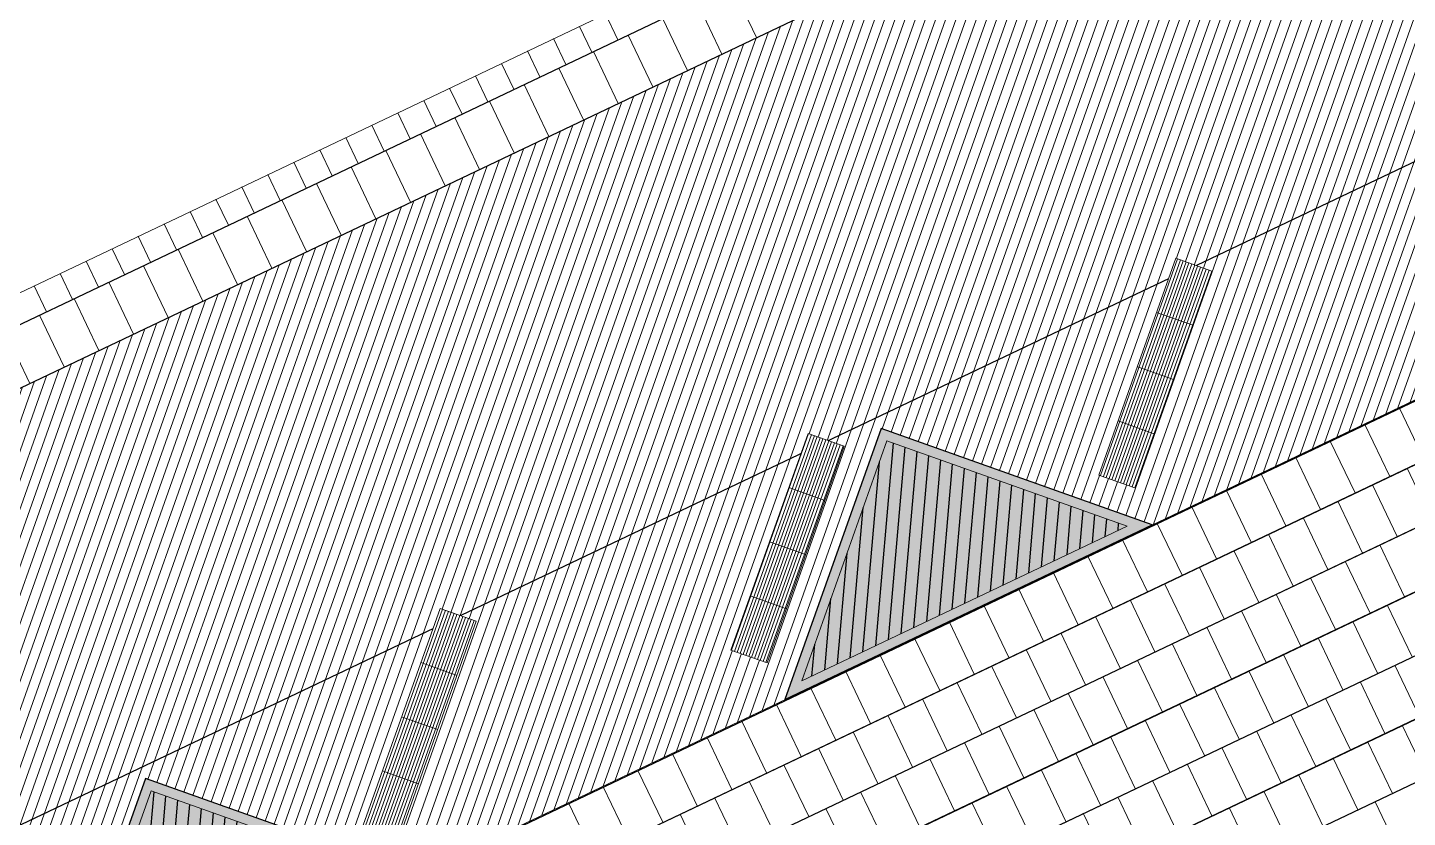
# Model space of a CAD drawing. Header units: metres. Extents: x 679599 to 680028, y 2748524 to 2748840.
# Drawn here: x 679640.14 to 679654.53, y 2748682.42 to 2748690.66 of the extents above; entities that cross this region are included whole.
import ezdxf

# ---------------------------------------------------------------- set-up
doc = ezdxf.new("R2010")
doc.units = ezdxf.units.M
doc.header["$LTSCALE"] = 5
doc.layers.add('00-AUX', color=2, linetype='Continuous', plot=False)
doc.layers.add('00-AUX Tree Pit', color=2, linetype='Continuous', plot=False)
for name, color, linetype, lineweight, plot in [('02-L-B-Barrier Curb', 210, 'Continuous', 5, False), ('02-L-B-Channel', 140, 'Continuous', 5, False), ('02-L-B-Curb', 11, 'Continuous', 5, False)]:
    doc.layers.add(name, color=color, linetype=linetype, lineweight=lineweight, plot=plot)
doc.layers.add('02-L-B-Flat Bar', color=181, linetype='Continuous', lineweight=5)
doc.layers.add('04-BK-Tree Pit', color=6, linetype='Continuous', lineweight=5)
for name, color, linetype, lineweight, true_color in [('02-L-Joints-Paviment_07_Precast Concrete Blocks 60X40', 7, 'Continuous', 5, 0x999999), ('03-TR-Pavement_07_Precast Concrete Blocks 20X10', 7, 'Continuous', 5, 0x999999), ('03-TR-Pavement_07_Precast Concrete Blocks 60X40', 7, 'Continuous', 5, 0x999999), ('03-TR-Pavement_07_Precast irregular Concrete Blocks', 7, 'Continuous', 5, 0xb3b3b3)]:
    doc.layers.add(name, color=color, linetype=linetype, lineweight=lineweight, true_color=true_color)
doc.layers.add('03-TR-Tree Pit_Green', color=46, linetype='Continuous')
doc.layers.add('03-TR-Tree Pit_White', color=7, linetype='Continuous', true_color=0xfcfcfc)

# ---------------------------------------------------------------- blocks, each defined once
blk = doc.blocks.new('*U5')
at = {"layer": '02-L-B-Channel'}
blk.add_lwpolyline([(0, 0), (0, -0.3)], dxfattribs=at)
blk = doc.blocks.new('*U6')
at = {"layer": '02-L-B-Channel', "color": 0, "linetype": 'ByBlock', "lineweight": -2, "transparency": 16777216, "rotation": 25.44812428929673}
for p in [(679645.895, 2748690.676), (679646.165, 2748690.805), (679645.624, 2748690.548), (679645.353, 2748690.419), (679645.082, 2748690.29), (679644.811, 2748690.161), (679644.54, 2748690.032), (679644.269, 2748689.903), (679643.998, 2748689.774), (679643.727, 2748689.645), (679643.186, 2748689.387), (679643.456, 2748689.516), (679642.915, 2748689.258), (679642.644, 2748689.13), (679642.373, 2748689.001), (679642.102, 2748688.872), (679641.831, 2748688.743), (679641.56, 2748688.614), (679641.289, 2748688.485), (679640.748, 2748688.227), (679641.018, 2748688.356), (679640.477, 2748688.098), (679640.206, 2748687.969)]:
    blk.add_blockref('*U5', p, dxfattribs=at)
blk = doc.blocks.new('Alcorque Parking 8m2')
at = {"layer": '03-TR-Tree Pit_Green', "ltscale": 0.3}
h = blk.add_hatch(dxfattribs=at)
h.set_pattern_fill('ANSI31', color=256, scale=0.04, angle=40)
h.set_pattern_definition([(85, (-679726.04474, -2748720.75428), (-0.1265167266577, 0.011068779329), [])])
h.paths.add_polyline_path([(-1.079, -0.384), (2.316, 1.231), (-0.189, 2.121)])
at = {"layer": '03-TR-Tree Pit_White'}
h = blk.add_hatch(color=256, dxfattribs=at)
h.dxf.hatch_style = 1
h.paths.add_polyline_path([(-1.254, -0.578), (2.577, 1.245), (-0.25, 2.249)])
at = {"layer": '02-L-B-Curb'}
blk.add_lwpolyline([(2.577, 1.245), (-0.25, 2.249), (-1.254, -0.578)], close=True, dxfattribs=at)
at = {"layer": '02-L-B-Curb', "color": 6}
blk.add_lwpolyline([(2.316, 1.231), (-0.189, 2.121), (-1.079, -0.384)], close=True, dxfattribs=at)
blk = doc.blocks.new('*U41')
at = {"layer": '02-L-Joints-Paviment_07_Precast Concrete Blocks 60X40'}
blk.add_lwpolyline([(0, 0), (0, 0.599)], dxfattribs=at)
blk = doc.blocks.new('*U42')
at = {"layer": '02-L-Joints-Paviment_07_Precast Concrete Blocks 60X40', "color": 0, "linetype": 'ByBlock', "lineweight": -2, "transparency": 16777216, "rotation": 25.44810013302484}
for p in [(679647.743, 2748690.559), (679647.381, 2748690.387), (679647.02, 2748690.215), (679646.659, 2748690.044), (679646.298, 2748689.872), (679645.937, 2748689.7), (679645.575, 2748689.528), (679645.214, 2748689.356), (679644.853, 2748689.184), (679644.492, 2748689.012), (679644.131, 2748688.84), (679643.77, 2748688.669), (679643.408, 2748688.497), (679643.047, 2748688.325), (679642.686, 2748688.153), (679642.325, 2748687.981), (679641.964, 2748687.809), (679641.602, 2748687.637), (679641.241, 2748687.465), (679640.88, 2748687.294), (679640.519, 2748687.122), (679640.158, 2748686.95)]:
    blk.add_blockref('*U41', p, dxfattribs=at)
blk = doc.blocks.new('Piece Parking')
blk.add_wipeout([(-1.7, 0.2), (-1.7, -0.2), (0.7, -0.2), (0.7, 0.2)])
at = {"layer": '03-TR-Pavement_07_Precast irregular Concrete Blocks'}
h = blk.add_hatch(dxfattribs=at)
h.set_pattern_fill('ANSI31', color=256, scale=0.01, angle=135)
h.paths.add_polyline_path([(-1.7, 0.2), (0.7, 0.2), (0.7, -0.2), (-1.7, -0.2)])
blk.add_lwpolyline([(-1.7, 0.2), (0.7, 0.2), (0.7, -0.2), (-1.7, -0.2)], close=True)
at = {"layer": '02-L-Joints-Paviment_07_Precast Concrete Blocks 60X40'}
for points in [[(-1.1, 0.2), (-1.1, -0.2)], [(-0.5, 0.2), (-0.5, -0.2)], [(0.1, 0.2), (0.1, -0.2)]]:
    blk.add_lwpolyline(points, dxfattribs=at)

msp = doc.modelspace()

# ---------------------------------------------------------------- hatches: boundary and pattern name
at = {"layer": '03-TR-Pavement_07_Precast Concrete Blocks 20X10'}
h = msp.add_hatch(dxfattribs=at)
h.set_pattern_fill('ANSI31', color=256, scale=0.0315, angle=25.5)
h.set_pattern_definition([(70.5, (0, 0), (-0.094275932128, 0.033384858509), [])])
h.paths.add_polyline_path([(679608.734, 2748671.996), (679610.533, 2748668.217), (679613.436, 2748667.186), (679617.336, 2748669.041), (679618.34, 2748671.868), (679621.167, 2748670.864), (679625.012, 2748672.694), (679626.016, 2748675.521), (679628.843, 2748674.517), (679632.688, 2748676.347), (679633.692, 2748679.174), (679636.52, 2748678.17), (679640.357, 2748679.996), (679641.368, 2748682.826), (679644.195, 2748681.823), (679648.039, 2748683.652), (679649.01, 2748686.385), (679649.043, 2748686.478), (679651.87, 2748685.474), (679655.715, 2748687.304), (679656.718, 2748690.131), (679659.546, 2748689.127), (679663.39, 2748690.957), (679664.394, 2748693.783), (679667.221, 2748692.78), (679671.065, 2748694.609), (679672.035, 2748697.341), (679674.896, 2748696.432), (679678.74, 2748698.261), (679679.745, 2748701.088), (679682.572, 2748700.084), (679686.415, 2748701.913), (679687.445, 2748704.817), (679685.646, 2748708.596)])

# ---------------------------------------------------------------- linework, layer by layer
at = {"layer": '00-AUX'}
for points in [[(679686.263, 2748709.554), (679607.708, 2748672.171)], [(679613.667, 2748669.787), (679687.351, 2748704.85)], [(679608.734, 2748671.997), (679667.374, 2748699.901)], [(679602.439, 2748661.942), (679670.113, 2748694.146)], [(679602.878, 2748661.487), (679670.371, 2748693.604)], [(679602.956, 2748660.859), (679670.63, 2748693.063)], [(679603.396, 2748660.404), (679670.889, 2748692.521)], [(679603.474, 2748659.776), (679671.147, 2748691.98)], [(679603.913, 2748659.321), (679671.406, 2748691.438)], [(679603.991, 2748658.694), (679671.664, 2748690.897)]]:
    msp.add_lwpolyline(points, dxfattribs=at)
at = {"layer": '00-AUX Tree Pit'}
for points in [[(679651.869, 2748685.475), (679649.042, 2748686.479), (679648.038, 2748683.652)], [(679644.193, 2748681.823), (679641.366, 2748682.827), (679640.362, 2748680)]]:
    msp.add_lwpolyline(points, close=True, dxfattribs=at)
at = {"layer": '02-L-B-Channel'}
msp.add_lwpolyline([(679958.866, 2748839.608), (679599.301, 2748668.504)], dxfattribs=at)
at = {"layer": '02-L-B-Flat Bar'}
msp.add_lwpolyline([(679613.436, 2748667.186), (679686.413, 2748701.912)], dxfattribs=at)
at = {"layer": '02-L-Joints-Paviment_07_Precast Concrete Blocks 60X40'}
msp.add_line((679608.734, 2748671.996), (679667.374, 2748699.901), dxfattribs=at)
for points in [[(679654.451, 2748686.693), (679654.709, 2748686.151)], [(679654.089, 2748686.521), (679654.348, 2748685.979)], [(679653.728, 2748686.349), (679653.987, 2748685.807)], [(679653.367, 2748686.177), (679653.626, 2748685.635)], [(679654.529, 2748686.065), (679654.787, 2748685.524)], [(679653.006, 2748686.005), (679653.264, 2748685.464)], [(679652.645, 2748685.833), (679652.903, 2748685.292)], [(679654.167, 2748685.893), (679654.426, 2748685.352)], [(679652.284, 2748685.661), (679652.542, 2748685.12)], [(679653.806, 2748685.721), (679654.065, 2748685.18)], [(679651.922, 2748685.489), (679652.181, 2748684.948)], [(679653.445, 2748685.55), (679653.704, 2748685.008)], [(679653.084, 2748685.378), (679653.342, 2748684.836)], [(679651.561, 2748685.318), (679651.82, 2748684.776)], [(679652.723, 2748685.206), (679652.981, 2748684.664)], [(679654.245, 2748685.266), (679654.504, 2748684.724)], [(679651.2, 2748685.146), (679651.459, 2748684.604)], [(679653.884, 2748685.094), (679654.143, 2748684.553)], [(679650.839, 2748684.974), (679651.097, 2748684.432)], [(679652.362, 2748685.034), (679652.62, 2748684.492)], [(679653.523, 2748684.922), (679653.782, 2748684.381)], [(679650.478, 2748684.802), (679650.736, 2748684.26)], [(679652, 2748684.862), (679652.259, 2748684.321)], [(679650.116, 2748684.63), (679650.375, 2748684.089)], [(679651.639, 2748684.69), (679651.898, 2748684.149)], [(679653.162, 2748684.75), (679653.42, 2748684.209)], [(679654.323, 2748684.639), (679654.582, 2748684.097)], [(679651.278, 2748684.518), (679651.537, 2748683.977)], [(679652.801, 2748684.578), (679653.059, 2748684.037)], [(679649.755, 2748684.458), (679650.014, 2748683.917)], [(679650.917, 2748684.346), (679651.175, 2748683.805)], [(679652.439, 2748684.407), (679652.698, 2748683.865)], [(679653.962, 2748684.467), (679654.221, 2748683.925)], [(679649.394, 2748684.286), (679649.653, 2748683.745)], [(679652.078, 2748684.235), (679652.337, 2748683.693)], [(679653.601, 2748684.295), (679653.86, 2748683.753)], [(679649.033, 2748684.114), (679649.291, 2748683.573)], [(679650.556, 2748684.175), (679650.814, 2748683.633)], [(679651.717, 2748684.063), (679651.976, 2748683.521)], [(679653.24, 2748684.123), (679653.498, 2748683.581)], [(679648.672, 2748683.943), (679648.93, 2748683.401)], [(679650.194, 2748684.003), (679650.453, 2748683.461)], [(679652.879, 2748683.951), (679653.137, 2748683.41)], [(679654.401, 2748684.011), (679654.66, 2748683.47)], [(679648.31, 2748683.771), (679648.569, 2748683.229)], [(679649.833, 2748683.831), (679650.092, 2748683.289)], [(679651.356, 2748683.891), (679651.614, 2748683.349)], [(679652.517, 2748683.779), (679652.776, 2748683.238)], [(679654.04, 2748683.839), (679654.299, 2748683.298)], [(679649.472, 2748683.659), (679649.731, 2748683.117)], [(679650.995, 2748683.719), (679651.253, 2748683.178)], [(679653.679, 2748683.667), (679653.938, 2748683.126)], [(679647.949, 2748683.599), (679648.208, 2748683.057)], [(679649.111, 2748683.487), (679649.369, 2748682.946)], [(679650.634, 2748683.547), (679650.892, 2748683.006)], [(679652.156, 2748683.607), (679652.415, 2748683.066)], [(679653.318, 2748683.496), (679653.576, 2748682.954)], [(679647.588, 2748683.427), (679647.847, 2748682.885)], [(679650.272, 2748683.375), (679650.531, 2748682.834)], [(679651.795, 2748683.435), (679652.054, 2748682.894)], [(679654.479, 2748683.384), (679654.738, 2748682.842)], [(679647.227, 2748683.255), (679647.485, 2748682.714)], [(679648.75, 2748683.315), (679649.008, 2748682.774)], [(679649.911, 2748683.203), (679650.17, 2748682.662)], [(679651.434, 2748683.264), (679651.692, 2748682.722)], [(679652.957, 2748683.324), (679653.215, 2748682.782)], [(679654.118, 2748683.212), (679654.377, 2748682.671)], [(679646.866, 2748683.083), (679647.124, 2748682.542)], [(679648.388, 2748683.143), (679648.647, 2748682.602)], [(679651.073, 2748683.092), (679651.331, 2748682.55)], [(679652.595, 2748683.152), (679652.854, 2748682.61)], [(679646.505, 2748682.911), (679646.763, 2748682.37)], [(679648.027, 2748682.971), (679648.286, 2748682.43)], [(679649.55, 2748683.032), (679649.809, 2748682.49)], [(679650.711, 2748682.92), (679650.97, 2748682.378)], [(679652.234, 2748682.98), (679652.493, 2748682.438)], [(679653.757, 2748683.04), (679654.016, 2748682.499)], [(679647.666, 2748682.8), (679647.925, 2748682.258)], [(679649.189, 2748682.86), (679649.447, 2748682.318)], [(679651.873, 2748682.808), (679652.132, 2748682.267)], [(679653.396, 2748682.868), (679653.654, 2748682.327)], [(679646.143, 2748682.739), (679646.402, 2748682.198)], [(679647.305, 2748682.628), (679647.563, 2748682.086)], [(679648.828, 2748682.688), (679649.086, 2748682.146)], [(679650.35, 2748682.748), (679650.609, 2748682.206)], [(679651.512, 2748682.636), (679651.77, 2748682.095)], [(679653.035, 2748682.696), (679653.293, 2748682.155)], [(679645.782, 2748682.567), (679646.041, 2748682.026)], [(679648.466, 2748682.516), (679648.725, 2748681.974)], [(679649.989, 2748682.576), (679650.248, 2748682.035)], [(679652.673, 2748682.524), (679652.932, 2748681.983)], [(679654.196, 2748682.585), (679654.455, 2748682.043)], [(679646.944, 2748682.456), (679647.202, 2748681.914)], [(679651.151, 2748682.464), (679651.409, 2748681.923)]]:
    msp.add_lwpolyline(points, dxfattribs=at)
at = {"layer": '03-TR-Pavement_07_Precast Concrete Blocks 60X40'}
for p, q in [((679602.439, 2748661.942), (679961.734, 2748832.918)), ((679602.698, 2748661.401), (679961.992, 2748832.376)), ((679602.956, 2748660.859), (679962.25, 2748831.835)), ((679603.215, 2748660.318), (679962.509, 2748831.293)), ((679603.474, 2748659.776), (679962.768, 2748830.752)), ((679603.732, 2748659.235), (679963.026, 2748830.21)), ((679603.991, 2748658.694), (679732.011, 2748719.614))]:
    msp.add_line(p, q, dxfattribs=at)

# ---------------------------------------------------------------- block references
at = {"layer": '02-L-B-Channel'}
msp.add_blockref('*U6', (0, 0), dxfattribs=at)
at = {"layer": '02-L-Joints-Paviment_07_Precast Concrete Blocks 60X40'}
msp.add_blockref('*U42', (0, 0), dxfattribs=at)
at = {"layer": '04-BK-Tree Pit'}
for p in [(679649.292, 2748684.23), (679641.616, 2748680.578)]:
    msp.add_blockref('Alcorque Parking 8m2', p, dxfattribs=at)

# ---------------------------------------------------------------- next in the draw order: block references
at = {"layer": '02-L-B-Barrier Curb', "rotation": 70.43754181748571}
for p in [(679652.071, 2748687.529), (679648.233, 2748685.702), (679644.395, 2748683.876)]:
    msp.add_blockref('Piece Parking', p, dxfattribs=at)

doc.saveas('drawing.dxf')
